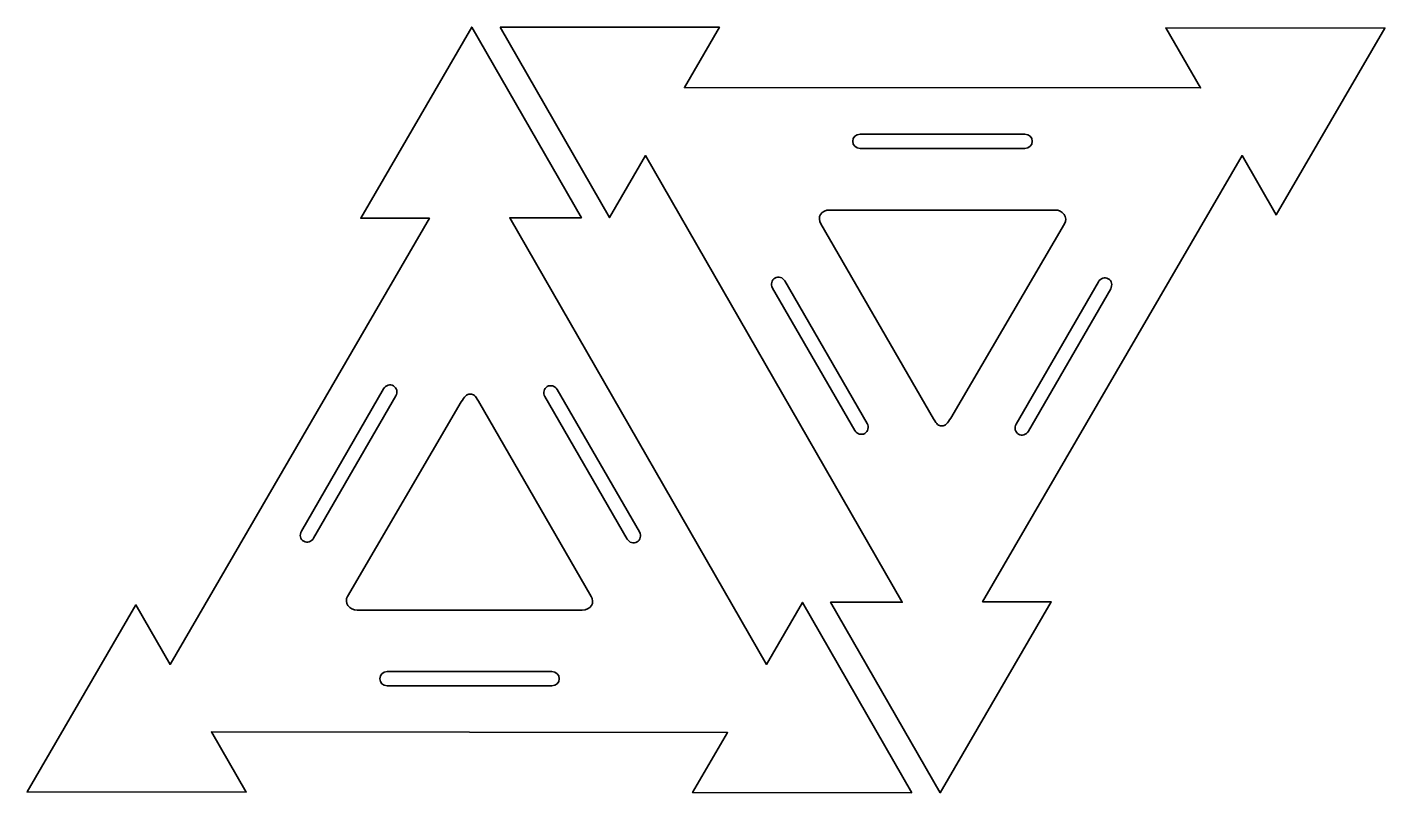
# Model space of a CAD drawing. Header units: inches. Extents: x 2 to 202, y -115 to -3.
import ezdxf

# ---------------------------------------------------------------- set-up
doc = ezdxf.new("R2010")
doc.units = ezdxf.units.IN
doc.header["$MEASUREMENT"] = 0
doc.layers.add('Resized', color=7, linetype='Continuous')

msp = doc.modelspace()

# ---------------------------------------------------------------- linework, layer by layer
at = {"layer": 'Resized', "color": 7, "lineweight": 35, "true_color": 0xffffff}
for points in [[(132.48, -115.44), (116.4, -87.44), (111.1, -96.55), (73.38, -30.88), (83.91, -30.89), (67.81, -2.86), (51.5, -30.95), (61.58, -30.96), (23.47, -96.55), (18.45, -87.82), (2.48, -115.31), (34.65, -115.35), (29.56, -106.49), (105.4, -106.57), (100.26, -115.41), (132.48, -115.44)], [(71.98, -2.86), (88.06, -30.86), (93.35, -21.75), (131.07, -87.43), (120.54, -87.42), (136.64, -115.44), (152.96, -87.36), (142.88, -87.35), (180.99, -21.75), (186, -30.48), (201.98, -2.99), (169.81, -2.96), (174.89, -11.81), (99.06, -11.74), (104.2, -2.89), (71.98, -2.86)]]:
    msp.add_lwpolyline(points, dxfattribs=at)
for points, knots in [([(124.89, -18.61), (124.89, -18.61), (149.07, -18.61), (149.07, -18.61), (149.68, -18.61), (150.17, -19.07), (150.17, -19.65), (150.17, -20.22), (149.68, -20.69), (149.07, -20.69), (149.07, -20.69), (124.89, -20.69), (124.89, -20.69), (124.28, -20.69), (123.78, -20.22), (123.78, -19.65), (123.78, -19.07), (124.28, -18.61), (124.89, -18.61)], [0, 0, 0, 0, 1, 1, 1, 2, 2, 2, 3, 3, 3, 4, 4, 4, 5, 5, 5, 6, 6, 6, 6]), ([(119.04, -30.43), (119.4, -29.98), (119.79, -29.75), (120.41, -29.75), (120.41, -29.75), (153.48, -29.75), (153.48, -29.75), (154.1, -29.75), (154.48, -29.98), (154.85, -30.43), (155.14, -30.78), (155.14, -31.35), (154.93, -31.76), (154.93, -31.76), (138.19, -60.36), (138.19, -60.36), (137.76, -61.09), (137.36, -61.5), (136.9, -61.5), (136.34, -61.5), (136.15, -61.29), (135.68, -60.45), (135.68, -60.45), (119.1, -31.76), (119.1, -31.76), (118.9, -31.35), (118.75, -30.78), (119.04, -30.43)], [0, 0, 0, 0, 1, 1, 1, 2, 2, 2, 3, 3, 3, 4, 4, 4, 5, 5, 5, 6, 6, 6, 7, 7, 7, 8, 8, 8, 9, 9, 9, 9]), ([(112.36, -39.75), (112.86, -39.46), (113.51, -39.65), (113.81, -40.18), (113.81, -40.18), (125.9, -61.13), (125.9, -61.13), (126.21, -61.65), (126.05, -62.31), (125.55, -62.6), (125.06, -62.89), (124.41, -62.69), (124.1, -62.16), (124.1, -62.16), (112.01, -41.22), (112.01, -41.22), (111.71, -40.69), (111.86, -40.03), (112.36, -39.75)], [0, 0, 0, 0, 1, 1, 1, 2, 2, 2, 3, 3, 3, 4, 4, 4, 5, 5, 5, 6, 6, 6, 6]), ([(161.34, -39.86), (161.84, -40.14), (161.99, -40.8), (161.69, -41.33), (161.69, -41.33), (149.6, -62.27), (149.6, -62.27), (149.29, -62.8), (148.64, -62.99), (148.15, -62.71), (147.65, -62.42), (147.49, -61.76), (147.8, -61.23), (147.8, -61.23), (159.89, -40.29), (159.89, -40.29), (160.19, -39.76), (160.84, -39.57), (161.34, -39.86)], [0, 0, 0, 0, 1, 1, 1, 2, 2, 2, 3, 3, 3, 4, 4, 4, 5, 5, 5, 6, 6, 6, 6]), ([(43.12, -78.45), (42.62, -78.16), (42.46, -77.51), (42.77, -76.98), (42.77, -76.98), (54.86, -56.03), (54.86, -56.03), (55.16, -55.51), (55.81, -55.31), (56.31, -55.6), (56.81, -55.89), (56.96, -56.55), (56.66, -57.07), (56.66, -57.07), (44.57, -78.02), (44.57, -78.02), (44.26, -78.54), (43.61, -78.74), (43.12, -78.45)], [0, 0, 0, 0, 1, 1, 1, 2, 2, 2, 3, 3, 3, 4, 4, 4, 5, 5, 5, 6, 6, 6, 6]), ([(92.1, -78.56), (91.6, -78.85), (90.95, -78.65), (90.65, -78.13), (90.65, -78.13), (78.55, -57.18), (78.55, -57.18), (78.25, -56.65), (78.41, -55.99), (78.9, -55.71), (79.4, -55.42), (80.05, -55.62), (80.35, -56.14), (80.35, -56.14), (92.44, -77.09), (92.44, -77.09), (92.75, -77.61), (92.59, -78.27), (92.1, -78.56)], [0, 0, 0, 0, 1, 1, 1, 2, 2, 2, 3, 3, 3, 4, 4, 4, 5, 5, 5, 6, 6, 6, 6]), ([(85.42, -87.88), (85.05, -88.33), (84.67, -88.56), (84.05, -88.56), (84.05, -88.56), (50.98, -88.56), (50.98, -88.56), (50.36, -88.56), (49.97, -88.33), (49.6, -87.88), (49.32, -87.53), (49.32, -86.96), (49.53, -86.55), (49.53, -86.55), (66.27, -57.95), (66.27, -57.95), (66.69, -57.22), (67.1, -56.81), (67.55, -56.81), (68.12, -56.81), (68.31, -57.01), (68.78, -57.86), (68.78, -57.86), (85.35, -86.55), (85.35, -86.55), (85.56, -86.96), (85.7, -87.53), (85.42, -87.88)], [0, 0, 0, 0, 1, 1, 1, 2, 2, 2, 3, 3, 3, 4, 4, 4, 5, 5, 5, 6, 6, 6, 7, 7, 7, 8, 8, 8, 9, 9, 9, 9]), ([(79.57, -99.7), (79.57, -99.7), (55.39, -99.7), (55.39, -99.7), (54.78, -99.7), (54.29, -99.23), (54.29, -98.66), (54.29, -98.09), (54.78, -97.62), (55.39, -97.62), (55.39, -97.62), (79.57, -97.62), (79.57, -97.62), (80.18, -97.62), (80.67, -98.09), (80.67, -98.66), (80.67, -99.23), (80.18, -99.7), (79.57, -99.7)], [0, 0, 0, 0, 1, 1, 1, 2, 2, 2, 3, 3, 3, 4, 4, 4, 5, 5, 5, 6, 6, 6, 6])]:
    msp.add_open_spline(points, degree=3, knots=knots, dxfattribs=at)

doc.saveas('drawing.dxf')
